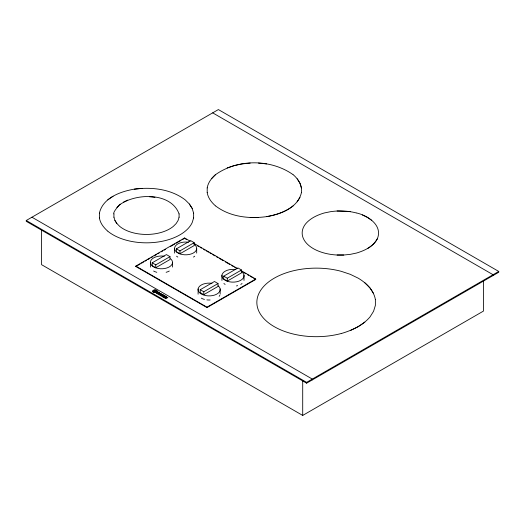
<?xml version="1.0" encoding="UTF-8"?>
<svg xmlns="http://www.w3.org/2000/svg" width="525" height="525" viewBox="0 0 525 525"><rect width="100%" height="100%" fill="white"/><g stroke="black" fill="none" stroke-linecap="round" stroke-linejoin="round"><path stroke-width="0.79" d="M99.389 213.183C102.782 197.892 120.415 191.52 134.269 189.144C151.699 186.834 170.887 189.007 185.253 199.9L189.374 204.022L192.196 208.451L193.627 213.183M113.925 213.918C111.897 211.831 126.322 197.912 116.865 207.539M179.091 217.166L178.1 220.448L176.151 223.545L173.302 226.393A32.708 18.88 0 0 1 119.72 226.393L116.865 223.499L114.916 220.448L113.925 217.166M193.627 217.901L192.196 222.587A47.296 27.307 0 0 1 154.724 242.412A47.296 27.307 0 0 1 107.763 231.184L107.763 231.223C103.766 227.62 100.242 223.309 99.389 217.901M207.198 187.917C208.071 182.516 211.529 178.159 215.572 174.589L211.45 178.756M207.198 192.636C208.071 198.03 211.529 202.394 215.572 205.957L215.572 205.918C229.898 216.871 249.139 219.05 266.556 216.628C280.521 214.292 297.793 208.012 301.435 192.636M377.357 238.737C382.909 225.304 367.867 215.565 356.58 212.973L356.58 213.012C348.101 210.774 339.189 210.394 330.52 211.693L324.26 212.973C317.376 215.014 310.518 218.131 305.76 223.689A38.24 22.076 0 0 0 337.089 255.019L343.75 255.019L350.319 254.349L356.58 253.03C364.691 250.602 373.275 246.599 377.357 238.737C375.178 242.97 371.411 246.238 367.461 248.594M297.183 201.836L300.005 197.361M375.375 299.467C373.649 289.951 366.188 282.929 358.208 278.171L350.28 274.332L341.316 271.346A59.378 34.282 0 0 0 256.85 302.413A59.378 34.282 0 0 0 341.316 333.48L341.316 333.519C352.012 330.369 362.703 325.592 370.04 316.897L373.577 311.286L375.375 305.399L375.375 299.427M113.065 196.252L107.763 199.854M119.72 204.73C135.955 192.983 171.058 192.058 179.091 213.918M215.572 174.635C237.792 158.826 270.808 158.924 293.062 174.635L293.062 174.589C298.325 179.025 302.42 185.555 301.435 192.675M350.28 330.533L358.208 326.655L364.862 322.114M26.25 220.493L218.38 109.568L498.75 271.438L498.75 272.258L306.62 383.184L26.25 221.314L26.25 220.493L306.62 382.364L498.75 271.438M240.942 270.493L255.741 279.037L255.741 279.444L206.994 307.591L135.837 266.503L135.837 266.096L184.583 237.95L190.214 241.205M135.837 266.503L140.077 264.055M141.487 263.242L143.607 262.021M145.018 261.201L146.436 260.387M147.847 259.573L149.966 258.346M151.377 257.532L152.788 256.718M154.206 255.898L156.325 254.677M157.736 253.864L159.147 253.043M161.267 251.823L162.678 251.009M164.095 250.189L165.506 249.375M170.454 246.52L174.687 244.073M176.105 243.259L181.046 240.404M182.464 239.584L184.583 238.363L186.697 239.584M152.204 262.808L166.432 254.592L169.995 256.646L169.995 259.521L155.761 267.737L152.204 265.683L152.204 262.808L155.761 264.863L169.995 256.646M176.4 248.837L190.627 240.621L194.184 242.675L194.184 245.556L179.957 253.772L176.4 251.718L176.4 248.837L179.957 250.891L194.184 242.675M200.235 289.715L214.469 281.498L218.026 283.553L218.026 286.433L203.792 294.65L200.235 292.596L200.235 289.715L203.792 291.769L218.026 283.553M223.716 276.163L237.95 267.94L241.507 269.994L241.507 272.875L227.279 281.092L223.716 279.037L223.716 276.163L227.279 278.217L241.507 269.994M135.837 266.096L206.994 307.178L255.741 279.037M41.547 230.016L41.547 264.659L302.708 415.433L483.453 311.082L483.453 280.468M123.382 202.21L127.752 200.091M227.187 167.928L234.327 165.546L242.077 163.918L250.195 163.091M266.556 216.674L266.556 216.628C276.025 215.033 285.436 211.916 293.062 205.918L293.062 205.957M134.269 189.184L142.387 188.357M154.822 290.476L153.569 291.217M350.319 211.654L337.089 210.984M250.195 217.501L258.438 217.501M258.438 163.091L266.556 163.918M149.362 196.75L154.973 197.321M160.689 293.869L160.775 293.915A0.761 0.44 0 0 1 160.67 294.479L160.617 294.505A0.768 0.44 0 0 1 159.607 294.597L159.488 294.512A0.794 0.459 0 0 1 159.672 293.967A0.794 0.459 0 0 1 160.63 293.921M362.355 214.935L367.461 217.409L371.746 220.356M212.691 112.855L493.06 274.719L493.06 275.546M193.738 243.239L237.425 268.459M193.738 243.652L195.149 244.466M197.262 245.687L198.673 246.501M200.077 247.314L201.488 248.128M203.602 249.349L205.012 250.162M206.423 250.97L208.537 252.19M209.941 253.004L211.352 253.818M212.763 254.632L214.876 255.852M216.287 256.666L217.691 257.48M219.102 258.293L223.328 260.735M225.442 261.955L229.674 264.397M231.787 265.617L233.192 266.431M234.603 267.245L236.014 268.058M240.942 270.907L242.353 271.72M243.764 272.534L245.877 273.755M247.288 274.568L248.692 275.382M250.103 276.189L252.217 277.41M253.627 278.224L255.038 279.037M31.94 217.206L312.309 379.076L312.309 379.897M156.03 291.277L155 290.686L155.439 290.325A1.726 0.998 0 0 0 153.326 291.539L153.982 291.277L155.006 291.867M155.787 291.414L154.763 290.824L154.245 291.126L155.269 291.716M162.323 295.188L162.665 295.516A0.82 0.472 0 0 1 162.514 296.054L162.304 296.146A0.998 0.578 0 0 1 161.162 296.067C159.285 294.335 162.245 296.448 161.798 295.457A1.575 0.906 0 0 1 161.523 295.011L161.542 294.847A0.833 0.479 0 0 1 162.14 294.512L162.35 294.499A1.208 0.696 0 0 1 163.124 294.663L163.321 294.787A1.654 0.952 0 0 1 163.643 295.247L163.006 295.339A0.84 0.486 0 0 0 162.783 294.991L162.31 295.181M364.862 282.791L370.04 287.969L373.577 293.541M297.183 178.756L300.005 183.225L301.435 187.917M189.374 204.022L192.196 208.451M114.916 220.448L116.865 223.545M343.75 255.019L337.089 255.019M306.62 382.364L306.62 383.184M302.708 380.796L302.708 415.433M243.994 275.192L243.994 280.416M227.279 278.217L227.279 281.092M221.944 275.192L221.944 280.416M220.159 288.953L220.159 294.177M207.198 187.871L207.198 192.675M206.994 307.178L206.994 307.591M203.792 291.769L203.792 294.65M198.102 288.953L198.102 294.177M196.678 248.988L196.678 253.096M193.627 213.143L193.627 217.941M184.583 237.95L184.583 238.363M179.957 250.891L179.957 253.772M179.091 213.872L179.091 217.206M174.622 248.988L174.622 253.096M172.482 262.953L172.482 267.061M155.761 264.863L155.761 267.737M150.426 262.953L150.426 267.061M113.925 213.872L113.925 217.206M99.389 213.143L99.389 217.941M169.28 271.025A11.071 6.392 0 0 1 167.803 271.74M167.265 271.943A11.071 6.392 0 0 1 166.13 272.298M156.778 272.298A11.071 6.392 0 0 1 155.643 271.943M155.105 271.74A11.071 6.392 0 0 1 153.628 271.025M170.52 258.733A11.071 6.392 0 0 1 164.935 268.465A11.071 6.392 0 0 1 150.386 262.585A11.071 6.392 0 0 1 164.318 256.226M194.716 256.2A11.071 6.392 0 0 1 193.476 257.053M177.817 257.053A11.071 6.392 0 0 1 176.577 256.2M194.716 244.762A11.071 6.392 0 0 1 189.131 254.494A11.071 6.392 0 0 1 174.582 248.614A11.071 6.392 0 0 1 188.514 242.255M242.038 283.526A11.071 6.392 0 0 1 240.798 284.379M237.648 285.652A11.071 6.392 0 0 1 236.447 285.922M225.14 284.379A11.071 6.392 0 0 1 223.899 283.526M242.038 272.081A11.071 6.392 0 0 1 236.453 281.813A11.071 6.392 0 0 1 221.904 275.933A11.071 6.392 0 0 1 235.837 269.574M219.824 295.273A11.071 6.392 0 0 1 219.161 296.323M210.092 299.985A11.071 6.392 0 0 1 206.889 299.88M204.455 299.414A11.071 6.392 0 0 1 201.305 298.141M218.197 285.849A11.071 6.392 0 0 1 212.612 295.582A11.071 6.392 0 0 1 198.063 289.695A11.071 6.392 0 0 1 211.995 283.336M153.608 291.244A1.398 0.807 0 0 1 154.868 290.502M164.811 296.395L165.552 296.507A1.234 0.715 0 0 0 165.296 295.923L165.04 295.785A1.463 0.847 0 0 0 163.163 295.831L162.94 295.962A1.47 0.847 0 0 0 162.691 296.92L162.934 297.117A1.444 0.833 0 0 0 164.095 297.34L163.387 296.756A0.886 0.512 0 0 1 163.551 296.212A0.886 0.512 0 0 1 164.476 296.067L164.811 296.395M158.917 292.871L158.018 292.747L158.917 292.871M158.163 293.383L157.205 293.239L158.163 293.383M159.548 293.18L159.442 293.265A0.689 0.4 0 0 1 158.78 293.377L158.721 293.363A0.715 0.413 0 0 1 158.602 293.849L158.471 293.908A0.912 0.525 0 0 1 157.421 293.882L156.24 293.206L158.366 291.979L159.521 292.655A0.906 0.525 0 0 1 159.548 293.18M161.123 294.801L161.05 294.847A1.47 0.847 0 0 1 159.167 294.925L158.977 294.82A1.483 0.86 0 0 1 159.075 293.718L159.252 293.619A1.483 0.853 0 0 1 161.149 293.547L161.333 293.652A1.477 0.853 0 0 1 161.221 294.748L161.123 294.801M153.464 290.253L153.182 290.417A2.323 1.339 0 0 0 153.32 292.228A2.323 1.339 0 0 0 156.457 292.307L156.739 292.143A2.323 1.339 0 0 0 156.601 290.332A2.323 1.339 0 0 0 153.464 290.253M153.667 290.391L153.418 290.535A2.015 1.162 0 0 0 153.536 292.103A2.015 1.162 0 0 0 156.253 292.169L156.502 292.025A2.015 1.162 0 0 0 156.384 290.456A2.015 1.162 0 0 0 153.667 290.391M156.607 290.948L154.521 292.261A1.726 0.998 0 0 0 156.68 291.067L156.607 290.948M156.398 291.309L155.138 292.103A1.398 0.807 0 0 0 156.398 291.368L156.398 291.309M166.143 296.454L163.997 297.695L164.528 297.997L165.368 297.511L166.025 297.892L165.185 298.377L165.749 298.705L167.888 297.465L165.887 297.229L166.681 296.769L166.143 296.454"/></g></svg>
